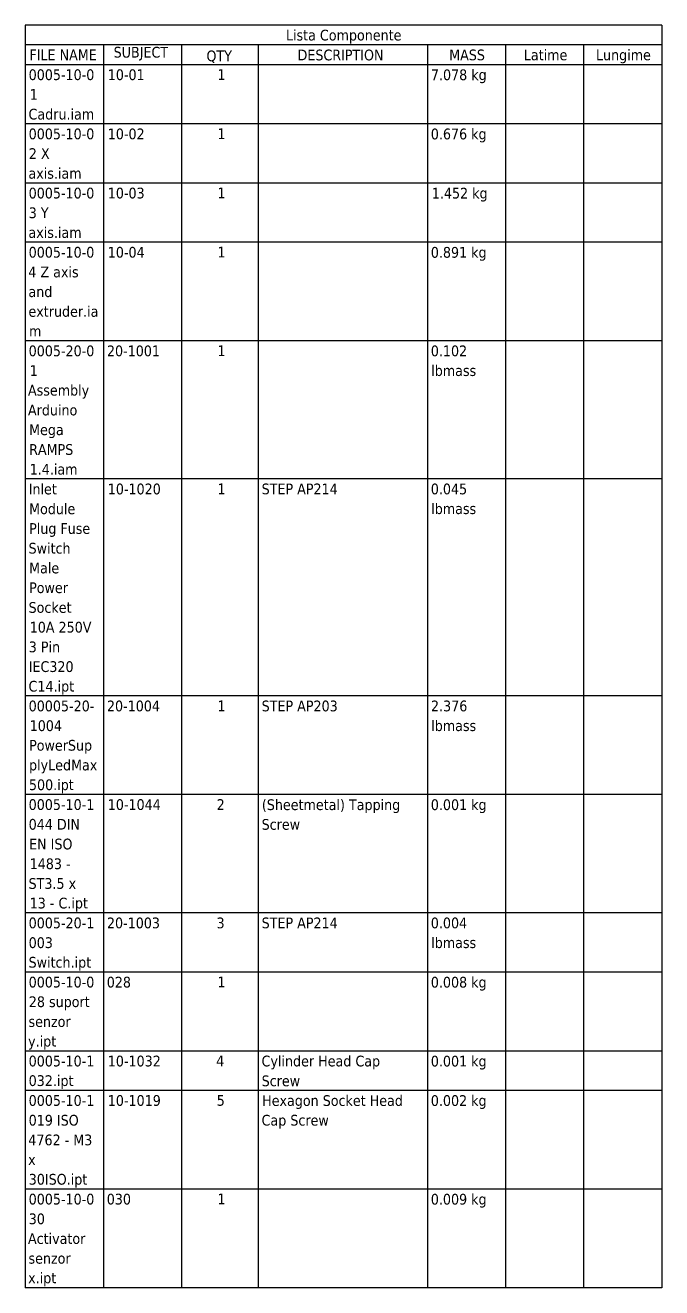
# Model space of a CAD drawing. Header units: millimetres. Extents: x -1328 to 2520, y -765 to 1782.
# Drawn here: x -1328 to -86, y -765 to 1702 of the extents above; entities that cross this region are included whole.
import ezdxf

# ---------------------------------------------------------------- set-up
doc = ezdxf.new("R2010")
doc.units = ezdxf.units.MM
doc.header["$LTSCALE"] = 6
doc.layers.add('Symbol (ISO)', color=7, linetype='Continuous', lineweight=25)
doc.styles.add('Note Text (ISO)', font='tahoma.ttf')

# ---------------------------------------------------------------- blocks, each defined once
blk = doc.blocks.new('Lista Componente')
at = {"layer": 'Symbol (ISO)'}
for p, q in [((-14.41, 283.66), (-221.41, 283.66)), ((-221.41, 283.66), (-221.41, 277.24)), ((-14.41, 283.66), (-14.41, 277.24)), ((-14.41, 277.24), (-221.41, 277.24)), ((-221.41, 277.24), (-221.41, 270.81)), ((-196.01, 277.24), (-196.01, 270.81)), ((-170.61, 277.24), (-170.61, 270.81)), ((-145.61, 277.24), (-145.61, 270.81)), ((-90.61, 277.24), (-90.61, 270.81)), ((-65.21, 277.24), (-65.21, 270.81)), ((-39.81, 277.24), (-39.81, 270.81)), ((-14.41, 277.24), (-14.41, 270.81)), ((-14.41, 270.81), (-221.41, 270.81)), ((-221.41, 270.81), (-221.41, -127.42)), ((-196.01, 270.81), (-196.01, -127.42)), ((-170.61, 270.81), (-170.61, -127.42)), ((-145.61, 270.81), (-145.61, -127.42)), ((-90.61, 270.81), (-90.61, -127.42)), ((-65.21, 270.81), (-65.21, -127.42)), ((-39.81, 270.81), (-39.81, -127.42)), ((-14.41, 270.81), (-14.41, -127.42)), ((-14.41, 251.54), (-221.41, 251.54)), ((-14.41, 232.27), (-221.41, 232.27)), ((-14.41, 213.01), (-221.41, 213.01)), ((-14.41, 180.89), (-221.41, 180.89)), ((-14.41, 135.93), (-221.41, 135.93)), ((-14.41, 65.27), (-221.41, 65.27)), ((-14.41, 33.16), (-221.41, 33.16)), ((-14.41, -5.38), (-221.41, -5.38)), ((-14.41, -24.65), (-221.41, -24.65)), ((-14.41, -50.35), (-221.41, -50.35)), ((-14.41, -63.19), (-221.41, -63.19)), ((-14.41, -95.31), (-221.41, -95.31)), ((-14.41, -127.42), (-221.41, -127.42))]:
    blk.add_line(p, q, dxfattribs=at)
at = {"layer": 'Symbol (ISO)', "char_height": 3.5, "attachment_point": 7, "style": 'Note Text (ISO)'}
for s, insert in [('Lista Componente', (-136.63, 277.7)), ('FILE NAME', (-220.06, 272.28)), ('SUBJECT', (-192.67, 272.17)), ('QTY', (-162.48, 271.32)), ('DESCRIPTION', (-132.85, 272.16)), ('MASS', (-83.53, 272.18)), ('Latime', (-59.26, 272.19)), ('Lungime', (-35.8, 271.27)), ('0005-10-0', (-220.31, 265.74)), ('10-01', (-194.58, 265.74)), ('1', (-158.9, 265.85)), ('7.078 kg', (-89.48, 264.78)), ('1 ', (-219.98, 259.39)), ('Cadru.iam', (-220.35, 252.9)), ('0005-10-0', (-220.31, 246.47)), ('10-02', (-194.58, 246.47)), ('1', (-158.9, 246.58)), ('0.676 kg', (-89.51, 245.51)), ('2 X ', (-220.25, 240.12)), ('axis.iam', (-220.37, 233.63)), ('0005-10-0', (-220.31, 227.2)), ('10-03', (-194.58, 227.2)), ('1', (-158.9, 227.31)), ('1.452 kg', (-89.18, 226.24)), ('3 Y ', (-220.28, 220.78)), ('axis.iam', (-220.37, 214.36)), ('0005-10-0', (-220.31, 207.93)), ('10-04', (-194.58, 207.93)), ('1', (-158.9, 208.04)), ('0.891 kg', (-89.51, 206.97)), ('4 Z axis ', (-220.41, 201.51)), ('and ', (-220.37, 195.09)), ('extruder.ia', (-220.37, 188.66)), ('m', (-220.19, 182.32)), ('0005-20-0', (-220.31, 175.82)), ('20-1001', (-194.85, 175.82)), ('1', (-158.9, 175.92)), ('0.102 ', (-89.51, 175.82)), ('1 ', (-219.98, 169.47)), ('lbmass', (-89.38, 169.39)), ('Assembly ', (-220.53, 162.08)), ('Arduino ', (-220.53, 156.55)), ('Mega ', (-220.16, 149.21)), ('RAMPS ', (-220.16, 143.71)), ('1.4.iam', (-219.98, 137.28)), ('Inlet ', (-220.29, 130.83)), ('10-1020', (-194.58, 130.85)), ('1', (-158.9, 130.96)), ('STEP AP214', (-144.53, 130.87)), ('0.045 ', (-89.51, 130.86)), ('Module ', (-220.16, 124.39)), ('lbmass', (-89.38, 124.43)), ('Plug Fuse ', (-220.16, 117.05)), ('Switch ', (-220.33, 111.56)), ('Male ', (-220.16, 105.12)), ('Power ', (-220.16, 98.7)), ('Socket ', (-220.33, 92.27)), ('10A 250V ', (-219.98, 85.85)), ('3 Pin ', (-220.28, 79.43)), ('IEC320 ', (-220.29, 73.01)), ('C14.ipt', (-220.35, 65.69)), ('00005-20-', (-220.31, 60.2)), ('20-1004', (-194.85, 60.2)), ('1', (-158.9, 60.3)), ('STEP AP203', (-144.53, 60.2)), ('2.376 ', (-89.45, 60.2)), ('1004 ', (-219.98, 53.78)), ('lbmass', (-89.38, 53.78)), ('PowerSup', (-220.16, 46.46)), ('plyLedMax', (-220.19, 40.04)), ('500.ipt', (-220.22, 33.61)), ('0005-10-1', (-220.31, 28.09)), ('10-1044', (-194.58, 28.09)), ('2', (-159.17, 28.16)), ('(Sheetmetal) Tapping ', (-144.46, 27.12)), ('0.001 kg', (-89.51, 27.12)), ('044 DIN ', (-220.31, 21.66)), ('Screw', (-144.53, 21.63)), ('EN ISO ', (-220.16, 15.24)), ('1483 - ', (-219.98, 8.81)), ('ST3.5 x ', (-220.33, 2.39)), ('13 - C.ipt', (-219.98, -4.92)), ('0005-20-1', (-220.31, -10.45)), ('20-1003', (-194.85, -10.45)), ('3', (-159.2, -10.45)), ('STEP AP214', (-144.53, -10.44)), ('0.004 ', (-89.51, -10.45)), ('003 ', (-220.31, -16.88)), ('lbmass', (-89.38, -16.88)), ('Switch.ipt', (-220.33, -24.19)), ('0005-10-0', (-220.31, -29.72)), ('028', (-194.91, -29.73)), ('1', (-158.9, -29.62)), ('0.008 kg', (-89.51, -30.68)), ('28 suport ', (-220.25, -37.04)), ('senzor ', (-220.35, -42.57)), ('y.ipt', (-220.49, -49.89)), ('0005-10-1', (-220.31, -55.42)), ('10-1032', (-194.58, -55.42)), ('4', (-159.33, -55.31)), ('Cylinder Head Cap ', (-144.55, -56.35)), ('0.001 kg', (-89.51, -56.38)), ('032.ipt', (-220.31, -62.73)), ('Screw', (-144.53, -61.87)), ('0005-10-1', (-220.31, -68.26)), ('10-1019', (-194.58, -68.26)), ('5', (-159.13, -68.23)), ('Hexagon Socket Head ', (-144.36, -69.22)), ('0.002 kg', (-89.51, -69.22)), ('019 ISO ', (-220.31, -74.69)), ('Cap Screw', (-144.55, -75.62)), ('4762 - M3 ', (-220.41, -81.11)), ('x ', (-220.48, -87.46)), ('30ISO.ipt', (-220.28, -94.85)), ('0005-10-0', (-220.31, -100.38)), ('030', (-194.91, -100.38)), ('1', (-158.9, -100.27)), ('0.009 kg', (-89.51, -101.34)), ('30 ', (-220.28, -106.8)), ('Activator ', (-220.53, -113.22)), ('senzor ', (-220.35, -119.65)), ('x.ipt', (-220.48, -126.96))]:
    blk.add_mtext(s, dxfattribs=dict(at, insert=insert))

msp = doc.modelspace()

# ---------------------------------------------------------------- block references
at = {"layer": 'Symbol (ISO)', "xscale": 6, "yscale": 6, "zscale": 6}
msp.add_blockref('Lista Componente', (0, 0), dxfattribs=at)

doc.saveas('drawing.dxf')
